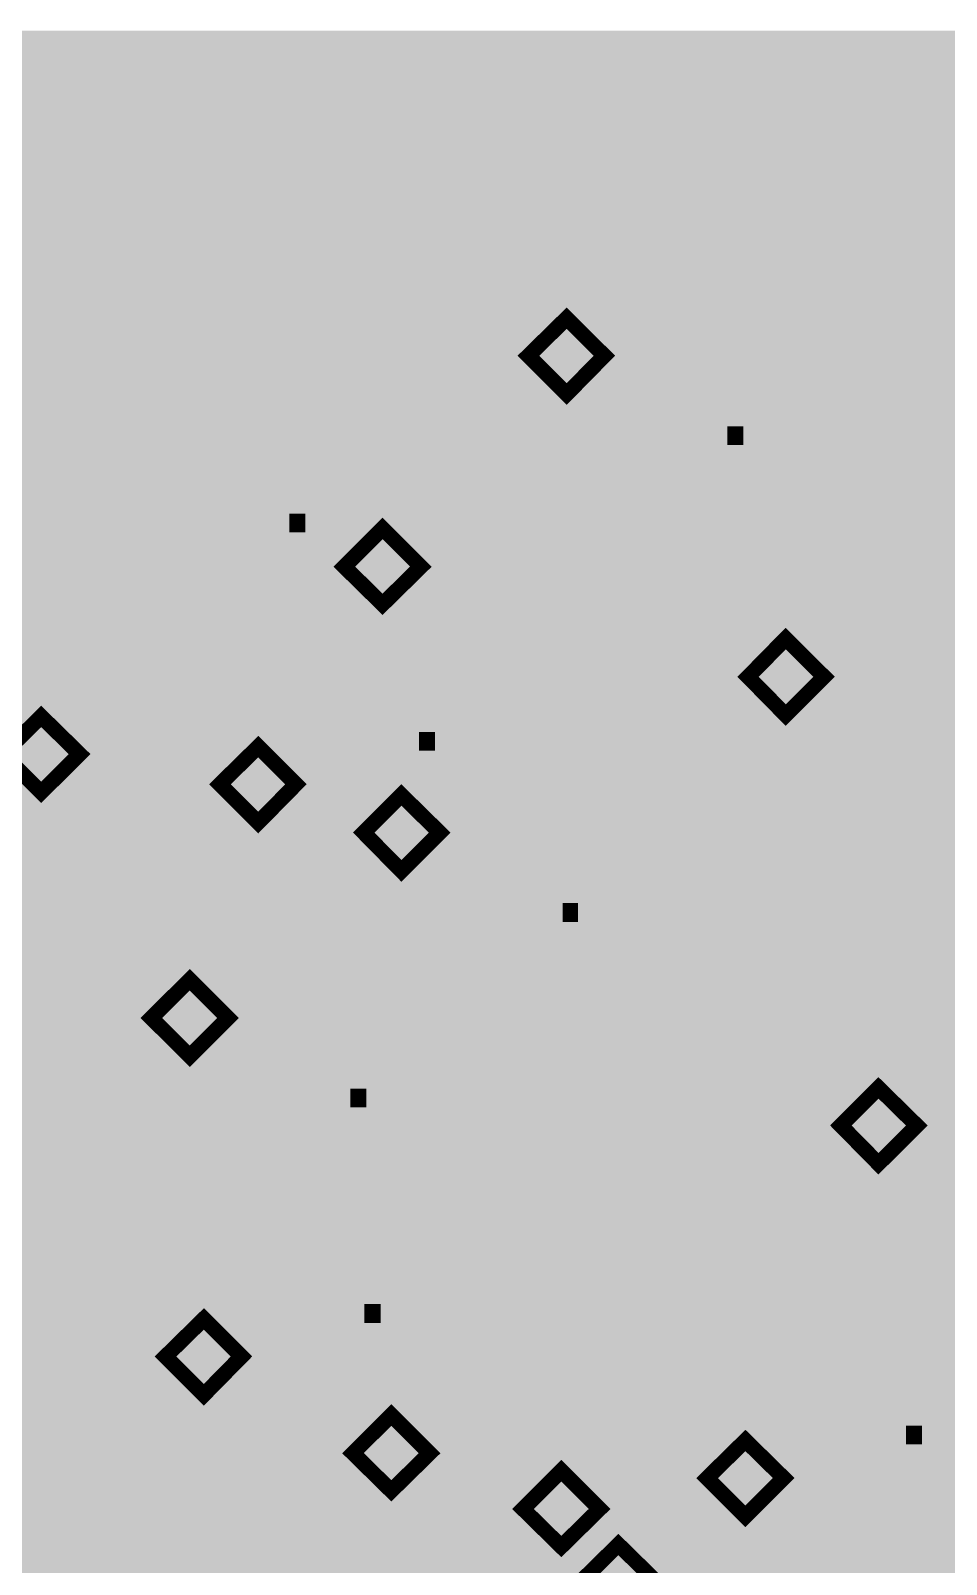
# Model space of a CAD drawing. Header units: millimetres. Extents: x 92 to 588, y 96 to 434.
# Drawn here: x 532.31 to 556.34, y 393.51 to 433.79 of the extents above; entities that cross this region are included whole.
import ezdxf

# ---------------------------------------------------------------- set-up
doc = ezdxf.new("R2010")
doc.units = ezdxf.units.MM
doc.layers.add('H', color=7, linetype='Continuous')
doc.layers.add('P', color=7, linetype='Continuous')

msp = doc.modelspace()

# ---------------------------------------------------------------- hatches: boundary and pattern name
at = {"layer": 'H', "linetype": 'Continuous'}
for points in [[(291.162, 223.903), (291.162, 433.788), (588.166, 433.788), (588.166, 223.903), (291.162, 223.903)], [(546.379, 424.245), (545.374, 425.251), (546.379, 426.238), (547.367, 425.251), (546.379, 424.245)], [(547.261, 422.852), (547.085, 422.852), (546.908, 422.887), (546.732, 422.922), (546.591, 422.993), (546.591, 423.363), (546.661, 423.328), (546.802, 423.257), (546.891, 423.222), (546.996, 423.187), (547.085, 423.169), (547.173, 423.152), (547.279, 423.152), (547.367, 423.152), (547.473, 423.187), (547.526, 423.204), (547.614, 423.257), (547.649, 423.31), (547.702, 423.381), (547.737, 423.487), (547.773, 423.593), (547.773, 423.716), (547.773, 423.787), (547.755, 423.91), (547.737, 423.945), (547.72, 423.998), (547.667, 424.069), (547.631, 424.086), (547.596, 424.122), (547.508, 424.175), (547.455, 424.192), (547.332, 424.21), (547.208, 424.21), (547.067, 424.21), (546.926, 424.192), (546.785, 424.175), (546.697, 424.157), (546.697, 425.48), (548.108, 425.48), (548.108, 425.18), (547.032, 425.18), (547.032, 424.492), (547.085, 424.492), (547.208, 424.51), (547.261, 424.51), (547.455, 424.492), (547.596, 424.474), (547.667, 424.457), (547.808, 424.386), (547.861, 424.351), (547.931, 424.298), (548.02, 424.175), (548.055, 424.104), (548.09, 424.033), (548.125, 423.839), (548.125, 423.716), (548.125, 423.628), (548.09, 423.451), (548.072, 423.381), (548.037, 423.293), (547.949, 423.152), (547.896, 423.099), (547.843, 423.046), (547.702, 422.94), (547.631, 422.905), (547.543, 422.887), (547.367, 422.852), (547.261, 422.852)], [(549.536, 422.905), (549.536, 423.787), (549.536, 424.069), (549.536, 425.074), (548.655, 424.069), (549.536, 424.069), (549.536, 423.787), (548.39, 423.787), (548.39, 424.157), (549.554, 425.48), (549.872, 425.48), (549.872, 424.069), (550.171, 424.069), (550.171, 423.787), (549.872, 423.787), (549.872, 422.905), (549.536, 422.905)], [(552.235, 422.852), (552.147, 422.852), (551.953, 422.869), (551.865, 422.887), (551.671, 422.94), (551.53, 423.01), (551.53, 423.363), (551.688, 423.293), (551.847, 423.222), (551.953, 423.187), (552.129, 423.152), (552.218, 423.152), (552.323, 423.152), (552.429, 423.187), (552.482, 423.204), (552.57, 423.257), (552.606, 423.293), (552.676, 423.363), (552.711, 423.451), (552.729, 423.504), (552.747, 423.628), (552.747, 423.698), (552.747, 423.751), (552.729, 423.875), (552.711, 423.928), (552.694, 423.963), (552.641, 424.033), (552.606, 424.069), (552.517, 424.104), (552.429, 424.139), (552.323, 424.157), (552.059, 424.157), (552.059, 424.439), (552.182, 424.439), (552.288, 424.439), (552.482, 424.51), (552.553, 424.563), (552.588, 424.58), (552.641, 424.651), (552.694, 424.774), (552.711, 424.88), (552.711, 424.933), (552.676, 425.004), (552.659, 425.039), (552.641, 425.074), (552.606, 425.127), (552.57, 425.162), (552.5, 425.198), (552.429, 425.215), (552.341, 425.233), (552.253, 425.233), (552.165, 425.233), (552.059, 425.215), (551.971, 425.198), (551.882, 425.162), (551.794, 425.127), (551.741, 425.074), (551.671, 425.039), (551.635, 425.004), (551.6, 425.374), (551.724, 425.427), (551.918, 425.48), (552.006, 425.515), (552.2, 425.533), (552.288, 425.533), (552.447, 425.533), (552.588, 425.498), (552.659, 425.48), (552.764, 425.427), (552.817, 425.392), (552.888, 425.356), (552.958, 425.251), (552.994, 425.198), (553.029, 425.127), (553.047, 424.986), (553.047, 424.915), (553.047, 424.81), (552.976, 424.616), (552.923, 424.545), (552.835, 424.457), (552.676, 424.369), (552.57, 424.333), (552.659, 424.298), (552.747, 424.263), (552.835, 424.21), (552.923, 424.139), (552.958, 424.104), (553.029, 424.016), (553.047, 423.945), (553.082, 423.892), (553.1, 423.751), (553.1, 423.663), (553.1, 423.575), (553.082, 423.416), (553.047, 423.346), (553.011, 423.275), (552.923, 423.134), (552.87, 423.081), (552.817, 423.028), (552.676, 422.94), (552.606, 422.905), (552.517, 422.869), (552.341, 422.852), (552.235, 422.852)], [(553.505, 422.905), (553.505, 423.257), (553.664, 423.416), (553.823, 423.575), (553.981, 423.734), (554.123, 423.892), (554.264, 424.033), (554.458, 424.298), (554.528, 424.404), (554.581, 424.51), (554.634, 424.704), (554.634, 424.81), (554.634, 424.915), (554.599, 425.004), (554.581, 425.039), (554.546, 425.109), (554.511, 425.127), (554.44, 425.18), (554.37, 425.215), (554.281, 425.233), (554.193, 425.233), (554.105, 425.233), (553.999, 425.215), (553.911, 425.18), (553.823, 425.162), (553.752, 425.127), (553.682, 425.092), (553.629, 425.039), (553.576, 425.004), (553.558, 425.374), (553.682, 425.427), (553.858, 425.48), (553.946, 425.515), (554.14, 425.533), (554.211, 425.533), (554.299, 425.533), (554.475, 425.515), (554.616, 425.462), (554.74, 425.392), (554.793, 425.339), (554.828, 425.303), (554.916, 425.18), (554.969, 425.057), (554.987, 424.898), (554.987, 424.827), (554.987, 424.686), (554.952, 424.545), (554.916, 424.422), (554.863, 424.316), (554.793, 424.192), (554.705, 424.086), (554.616, 423.981), (554.511, 423.857), (554.334, 423.681), (554.14, 423.504), (553.964, 423.328), (553.823, 423.187), (555.093, 423.187), (555.093, 422.905), (553.505, 422.905)], [(532.145, 422.234), (532.145, 422.587), (532.321, 422.763), (532.48, 422.905), (532.621, 423.063), (532.78, 423.222), (532.921, 423.381), (533.115, 423.628), (533.168, 423.734), (533.22, 423.839), (533.273, 424.033), (533.291, 424.139), (533.273, 424.245), (533.256, 424.333), (533.238, 424.369), (533.185, 424.439), (533.15, 424.474), (533.097, 424.51), (533.009, 424.545), (532.938, 424.563), (532.85, 424.563), (532.744, 424.563), (532.656, 424.545), (532.568, 424.527), (532.48, 424.492), (532.409, 424.457), (532.339, 424.422), (532.268, 424.386), (532.215, 424.351), (532.197, 424.721), (532.321, 424.774), (532.497, 424.827), (532.603, 424.845), (532.78, 424.863), (532.956, 424.863), (533.115, 424.845), (533.256, 424.792), (533.379, 424.721), (533.432, 424.686), (533.485, 424.633), (533.556, 424.51), (533.609, 424.386), (533.644, 424.245), (533.644, 424.157), (533.626, 424.016), (533.609, 423.875), (533.556, 423.751), (533.503, 423.645), (533.432, 423.522), (533.344, 423.416), (533.256, 423.31), (533.168, 423.204), (532.991, 423.028), (532.797, 422.834), (532.603, 422.658), (532.48, 422.534), (533.75, 422.534), (533.75, 422.234), (532.145, 422.234)], [(550.595, 422.905), (550.595, 423.398), (551.018, 423.398), (551.018, 422.905), (550.595, 422.905)], [(535.778, 420.559), (535.584, 420.559), (535.408, 420.594), (535.231, 420.647), (535.09, 420.7), (535.09, 421.07), (535.161, 421.035), (535.32, 420.964), (535.408, 420.929), (535.496, 420.894), (535.584, 420.876), (535.672, 420.858), (535.778, 420.858), (535.884, 420.858), (535.972, 420.894), (536.025, 420.911), (536.113, 420.964), (536.149, 421.017), (536.201, 421.088), (536.254, 421.194), (536.272, 421.299), (536.29, 421.423), (536.272, 421.493), (536.254, 421.617), (536.237, 421.652), (536.219, 421.705), (536.166, 421.776), (536.131, 421.793), (536.096, 421.829), (536.007, 421.882), (535.955, 421.899), (535.849, 421.917), (535.708, 421.917), (535.566, 421.917), (535.425, 421.899), (535.302, 421.882), (535.196, 421.864), (535.196, 423.187), (536.625, 423.187), (536.625, 422.887), (535.531, 422.887), (535.531, 422.199), (535.602, 422.199), (535.725, 422.217), (535.778, 422.217), (535.955, 422.199), (536.113, 422.181), (536.166, 422.164), (536.307, 422.093), (536.378, 422.058), (536.431, 422.005), (536.537, 421.882), (536.572, 421.811), (536.59, 421.74), (536.625, 421.546), (536.642, 421.423), (536.625, 421.335), (536.607, 421.158), (536.572, 421.088), (536.537, 421), (536.466, 420.858), (536.413, 420.806), (536.343, 420.753), (536.219, 420.664), (536.131, 420.612), (536.06, 420.594), (535.866, 420.559), (535.778, 420.559)], [(538.036, 420.612), (538.036, 421.493), (538.036, 421.776), (538.036, 422.781), (537.172, 421.776), (538.036, 421.776), (538.036, 421.493), (536.889, 421.493), (536.889, 421.864), (538.054, 423.187), (538.371, 423.187), (538.371, 421.776), (538.671, 421.776), (538.671, 421.493), (538.371, 421.493), (538.371, 420.612), (538.036, 420.612)], [(540.205, 420.612), (541.387, 422.887), (540.047, 422.887), (540.047, 423.187), (541.687, 423.187), (541.687, 422.799), (540.558, 420.612), (540.205, 420.612)], [(542.005, 420.612), (542.005, 420.964), (542.181, 421.123), (542.34, 421.282), (542.481, 421.441), (542.64, 421.599), (542.763, 421.74), (542.975, 422.005), (543.028, 422.111), (543.081, 422.217), (543.134, 422.411), (543.134, 422.517), (543.134, 422.622), (543.116, 422.711), (543.098, 422.746), (543.045, 422.816), (543.01, 422.834), (542.957, 422.887), (542.869, 422.922), (542.798, 422.94), (542.693, 422.94), (542.604, 422.94), (542.516, 422.922), (542.41, 422.887), (542.34, 422.869), (542.252, 422.834), (542.199, 422.799), (542.128, 422.746), (542.075, 422.728), (542.058, 423.081), (542.181, 423.134), (542.357, 423.187), (542.463, 423.222), (542.64, 423.24), (542.816, 423.24), (542.975, 423.222), (543.116, 423.169), (543.239, 423.099), (543.292, 423.046), (543.345, 423.01), (543.416, 422.887), (543.469, 422.763), (543.486, 422.605), (543.504, 422.534), (543.486, 422.393), (543.469, 422.252), (543.416, 422.128), (543.363, 422.023), (543.292, 421.899), (543.204, 421.793), (543.116, 421.688), (543.01, 421.564), (542.851, 421.388), (542.657, 421.211), (542.463, 421.035), (542.34, 420.911), (543.61, 420.911), (543.61, 420.612), (542.005, 420.612)], [(539.094, 420.612), (539.094, 421.105), (539.518, 421.105), (539.518, 420.612), (539.094, 420.612)], [(541.546, 418.724), (540.541, 419.712), (541.546, 420.717), (542.551, 419.712), (541.546, 418.724)], [(553.029, 417.648), (552.853, 417.666), (552.659, 417.701), (552.5, 417.736), (552.359, 417.807), (552.359, 418.16), (552.429, 418.142), (552.482, 418.107), (552.57, 418.072), (552.659, 418.036), (552.747, 418.001), (552.835, 417.966), (552.923, 417.966), (553.029, 417.948), (553.135, 417.966), (553.241, 417.983), (553.294, 418.019), (553.364, 418.072), (553.399, 418.107), (553.47, 418.195), (553.505, 418.283), (553.54, 418.407), (553.54, 418.53), (553.54, 418.601), (553.523, 418.707), (553.505, 418.759), (553.488, 418.795), (553.435, 418.865), (553.399, 418.901), (553.346, 418.936), (553.258, 418.989), (553.205, 418.989), (553.1, 419.024), (552.976, 419.024), (552.835, 419.024), (552.676, 419.006), (552.553, 418.989), (552.465, 418.953), (552.465, 420.294), (553.876, 420.294), (553.876, 419.994), (552.8, 419.994), (552.8, 419.306), (552.853, 419.306), (552.923, 419.306), (552.976, 419.306), (553.029, 419.324), (553.223, 419.306), (553.364, 419.289), (553.435, 419.271), (553.558, 419.2), (553.629, 419.148), (553.682, 419.095), (553.787, 418.989), (553.823, 418.918), (553.858, 418.83), (553.893, 418.636), (553.893, 418.442), (553.858, 418.266), (553.823, 418.177), (553.805, 418.107), (553.717, 417.966), (553.664, 417.913), (553.611, 417.842), (553.47, 417.754), (553.399, 417.719), (553.311, 417.683), (553.135, 417.666), (553.029, 417.648)], [(554.969, 417.648), (554.793, 417.666), (554.616, 417.701), (554.44, 417.736), (554.299, 417.807), (554.299, 418.16), (554.37, 418.142), (554.44, 418.107), (554.511, 418.072), (554.599, 418.036), (554.705, 418.001), (554.793, 417.966), (554.881, 417.966), (554.987, 417.948), (555.075, 417.966), (555.181, 417.983), (555.234, 418.019), (555.322, 418.072), (555.357, 418.107), (555.41, 418.195), (555.445, 418.283), (555.481, 418.407), (555.481, 418.53), (555.481, 418.601), (555.463, 418.707), (555.445, 418.759), (555.428, 418.795), (555.375, 418.865), (555.34, 418.901), (555.304, 418.936), (555.216, 418.989), (555.163, 418.989), (555.04, 419.024), (554.916, 419.024), (554.775, 419.024), (554.634, 419.006), (554.493, 418.989), (554.405, 418.953), (554.405, 420.294), (555.816, 420.294), (555.816, 419.994), (554.74, 419.994), (554.74, 419.306), (554.793, 419.306), (554.863, 419.306), (554.916, 419.306), (554.969, 419.324), (555.163, 419.306), (555.304, 419.289), (555.375, 419.271), (555.516, 419.2), (555.569, 419.148), (555.64, 419.095), (555.728, 418.989), (555.763, 418.918), (555.798, 418.83), (555.834, 418.636), (555.834, 418.53), (555.834, 418.442), (555.798, 418.266), (555.781, 418.177), (555.745, 418.107), (555.657, 417.966), (555.604, 417.913), (555.551, 417.842), (555.41, 417.754), (555.34, 417.719), (555.251, 417.683), (555.075, 417.666), (554.969, 417.648)], [(552.129, 415.814), (551.142, 416.819), (552.129, 417.825), (553.135, 416.819), (552.129, 415.814)], [(539.165, 414.826), (538.988, 414.826), (538.812, 414.861), (538.636, 414.914), (538.495, 414.967), (538.495, 415.338), (538.565, 415.302), (538.636, 415.267), (538.706, 415.232), (538.794, 415.196), (538.9, 415.161), (538.988, 415.143), (539.077, 415.126), (539.182, 415.126), (539.288, 415.126), (539.376, 415.161), (539.429, 415.179), (539.518, 415.249), (539.553, 415.285), (539.606, 415.355), (539.641, 415.461), (539.676, 415.567), (539.676, 415.708), (539.676, 415.761), (539.659, 415.884), (539.641, 415.92), (539.623, 415.973), (539.57, 416.043), (539.535, 416.078), (539.5, 416.096), (539.412, 416.149), (539.359, 416.167), (539.235, 416.184), (539.112, 416.184), (538.971, 416.184), (538.83, 416.167), (538.689, 416.149), (538.6, 416.131), (538.6, 417.454), (540.011, 417.454), (540.011, 417.154), (538.935, 417.154), (538.935, 416.466), (539.006, 416.484), (539.112, 416.484), (539.165, 416.484), (539.359, 416.484), (539.5, 416.449), (539.57, 416.431), (539.712, 416.361), (539.765, 416.325), (539.835, 416.272), (539.923, 416.149), (539.959, 416.078), (539.994, 416.008), (540.029, 415.814), (540.029, 415.602), (539.994, 415.426), (539.976, 415.355), (539.941, 415.267), (539.853, 415.143), (539.8, 415.073), (539.747, 415.02), (539.606, 414.932), (539.535, 414.897), (539.447, 414.861), (539.271, 414.826), (539.165, 414.826)], [(541.123, 414.826), (540.929, 414.826), (540.752, 414.861), (540.576, 414.914), (540.435, 414.967), (540.435, 415.338), (540.505, 415.302), (540.576, 415.267), (540.664, 415.232), (540.752, 415.196), (540.84, 415.161), (540.929, 415.143), (541.017, 415.126), (541.123, 415.126), (541.229, 415.126), (541.334, 415.161), (541.37, 415.179), (541.458, 415.249), (541.493, 415.285), (541.564, 415.355), (541.599, 415.461), (541.617, 415.567), (541.634, 415.708), (541.634, 415.761), (541.617, 415.884), (541.599, 415.92), (541.564, 415.973), (541.511, 416.043), (541.475, 416.078), (541.44, 416.096), (541.352, 416.149), (541.299, 416.167), (541.193, 416.184), (541.052, 416.184), (540.911, 416.184), (540.77, 416.167), (540.646, 416.149), (540.541, 416.131), (540.541, 417.454), (541.969, 417.454), (541.969, 417.154), (540.876, 417.154), (540.876, 416.466), (540.946, 416.484), (540.999, 416.484), (541.07, 416.484), (541.123, 416.484), (541.299, 416.484), (541.458, 416.449), (541.511, 416.431), (541.652, 416.361), (541.722, 416.325), (541.775, 416.272), (541.881, 416.149), (541.916, 416.078), (541.952, 416.008), (541.969, 415.814), (541.987, 415.708), (541.969, 415.602), (541.952, 415.426), (541.916, 415.355), (541.881, 415.267), (541.811, 415.143), (541.758, 415.073), (541.705, 415.02), (541.564, 414.932), (541.475, 414.897), (541.405, 414.861), (541.211, 414.826), (541.123, 414.826)], [(543.469, 414.879), (543.469, 415.232), (543.627, 415.408), (543.786, 415.549), (543.945, 415.708), (544.086, 415.867), (544.227, 416.025), (544.421, 416.272), (544.492, 416.378), (544.545, 416.484), (544.598, 416.678), (544.598, 416.784), (544.598, 416.89), (544.562, 416.978), (544.545, 417.013), (544.492, 417.084), (544.474, 417.119), (544.404, 417.154), (544.333, 417.19), (544.245, 417.207), (544.157, 417.207), (544.068, 417.207), (543.963, 417.19), (543.874, 417.172), (543.786, 417.137), (543.716, 417.101), (543.645, 417.066), (543.575, 417.031), (543.539, 416.996), (543.522, 417.366), (543.645, 417.419), (543.821, 417.472), (543.91, 417.489), (544.086, 417.507), (544.262, 417.507), (544.421, 417.489), (544.562, 417.437), (544.686, 417.366), (544.739, 417.331), (544.792, 417.278), (544.862, 417.154), (544.915, 417.031), (544.95, 416.89), (544.95, 416.802), (544.95, 416.66), (544.915, 416.519), (544.88, 416.396), (544.809, 416.29), (544.739, 416.167), (544.668, 416.061), (544.562, 415.955), (544.474, 415.849), (544.298, 415.673), (544.104, 415.479), (543.927, 415.302), (543.786, 415.179), (545.056, 415.179), (545.056, 414.879), (543.469, 414.879)], [(545.55, 414.879), (546.732, 417.154), (545.391, 417.154), (545.391, 417.454), (547.032, 417.454), (547.032, 417.066), (545.92, 414.879), (545.55, 414.879)], [(532.585, 413.785), (531.58, 414.791), (532.585, 415.778), (533.591, 414.791), (532.585, 413.785)], [(542.499, 414.879), (542.499, 415.373), (542.922, 415.373), (542.922, 414.879), (542.499, 414.879)], [(538.283, 412.992), (537.277, 413.997), (538.283, 414.985), (539.271, 413.997), (538.283, 412.992)], [(542.04, 411.722), (541.052, 412.727), (542.04, 413.715), (543.045, 412.727), (542.04, 411.722)], [(542.94, 410.328), (542.745, 410.328), (542.569, 410.363), (542.393, 410.399), (542.252, 410.469), (542.252, 410.84), (542.322, 410.804), (542.393, 410.769), (542.481, 410.734), (542.569, 410.698), (542.657, 410.663), (542.745, 410.646), (542.834, 410.628), (542.94, 410.628), (543.045, 410.628), (543.151, 410.663), (543.186, 410.681), (543.275, 410.734), (543.31, 410.787), (543.38, 410.857), (543.416, 410.963), (543.433, 411.069), (543.451, 411.192), (543.451, 411.263), (543.433, 411.386), (543.416, 411.422), (543.38, 411.475), (543.328, 411.545), (543.292, 411.563), (543.257, 411.598), (543.169, 411.651), (543.116, 411.669), (543.01, 411.686), (542.869, 411.686), (542.728, 411.686), (542.587, 411.669), (542.463, 411.651), (542.357, 411.633), (542.357, 412.956), (543.786, 412.956), (543.786, 412.656), (542.693, 412.656), (542.693, 411.968), (542.763, 411.968), (542.816, 411.986), (542.887, 411.986), (542.94, 411.986), (543.116, 411.968), (543.275, 411.951), (543.345, 411.933), (543.469, 411.863), (543.539, 411.827), (543.592, 411.774), (543.698, 411.651), (543.733, 411.58), (543.769, 411.492), (543.804, 411.316), (543.804, 411.104), (543.769, 410.928), (543.733, 410.857), (543.698, 410.769), (543.627, 410.628), (543.575, 410.575), (543.522, 410.522), (543.38, 410.416), (543.292, 410.381), (543.222, 410.363), (543.028, 410.328), (542.94, 410.328)], [(544.986, 410.328), (544.915, 410.328), (544.756, 410.346), (544.668, 410.381), (544.598, 410.416), (544.474, 410.504), (544.421, 410.557), (544.351, 410.628), (544.245, 410.822), (544.21, 410.928), (544.174, 411.051), (544.139, 411.333), (544.139, 411.669), (544.174, 411.986), (544.21, 412.11), (544.245, 412.251), (544.351, 412.48), (544.421, 412.586), (544.492, 412.692), (544.668, 412.833), (544.792, 412.903), (544.897, 412.939), (545.162, 413.009), (545.303, 413.009), (545.374, 413.009), (545.462, 412.992), (545.532, 412.992), (545.585, 412.974), (545.585, 412.639), (545.515, 412.656), (545.444, 412.692), (545.356, 412.709), (545.25, 412.709), (545.162, 412.709), (545.021, 412.674), (544.897, 412.621), (544.774, 412.551), (544.721, 412.498), (544.686, 412.427), (544.598, 412.304), (544.545, 412.145), (544.509, 411.951), (544.492, 411.845), (544.598, 411.669), (544.492, 411.598), (544.492, 411.563), (544.492, 411.528), (544.492, 411.492), (544.492, 411.439), (544.492, 411.298), (544.509, 411.087), (544.545, 410.998), (544.562, 410.928), (544.633, 410.804), (544.668, 410.751), (544.739, 410.681), (544.827, 410.628), (544.897, 410.61), (545.003, 410.61), (545.091, 410.61), (545.233, 410.663), (545.303, 410.716), (545.338, 410.751), (545.356, 410.787), (545.409, 410.893), (545.462, 411.051), (545.462, 411.192), (545.462, 411.281), (545.444, 411.404), (545.427, 411.475), (545.391, 411.51), (545.321, 411.616), (545.285, 411.651), (545.25, 411.669), (545.18, 411.704), (545.127, 411.722), (545.039, 411.739), (544.95, 411.739), (544.827, 411.739), (544.721, 411.704), (544.598, 411.669), (544.492, 411.845), (544.615, 411.916), (544.739, 411.986), (544.809, 412.004), (544.95, 412.021), (545.039, 412.021), (545.18, 412.021), (545.303, 411.986), (545.356, 411.968), (545.48, 411.916), (545.532, 411.88), (545.603, 411.81), (545.709, 411.686), (545.744, 411.598), (545.779, 411.51), (545.815, 411.316), (545.815, 411.21), (545.815, 411.122), (545.779, 410.928), (545.744, 410.84), (545.709, 410.769), (545.621, 410.628), (545.568, 410.557), (545.515, 410.504), (545.374, 410.416), (545.303, 410.381), (545.233, 410.346), (545.074, 410.328), (544.986, 410.328)], [(548.037, 410.328), (547.949, 410.328), (547.79, 410.346), (547.72, 410.381), (547.649, 410.416), (547.526, 410.504), (547.473, 410.557), (547.402, 410.628), (547.296, 410.822), (547.261, 410.928), (547.226, 411.051), (547.19, 411.333), (547.19, 411.51), (547.19, 411.669), (547.226, 411.986), (547.261, 412.11), (547.296, 412.251), (547.402, 412.48), (547.473, 412.586), (547.543, 412.692), (547.72, 412.833), (547.825, 412.903), (547.949, 412.939), (548.196, 413.009), (548.337, 413.009), (548.425, 413.009), (548.496, 412.992), (548.584, 412.992), (548.637, 412.974), (548.637, 412.639), (548.566, 412.656), (548.478, 412.692), (548.39, 412.709), (548.302, 412.709), (548.214, 412.709), (548.072, 412.674), (547.949, 412.621), (547.825, 412.551), (547.773, 412.498), (547.72, 412.427), (547.649, 412.304), (547.596, 412.145), (547.543, 411.951), (547.543, 411.845), (547.649, 411.669), (547.543, 411.598), (547.543, 411.563), (547.543, 411.528), (547.526, 411.492), (547.526, 411.439), (547.543, 411.298), (547.561, 411.087), (547.579, 410.998), (547.614, 410.928), (547.684, 410.804), (547.72, 410.751), (547.79, 410.681), (547.878, 410.628), (547.949, 410.61), (548.037, 410.61), (548.143, 410.61), (548.266, 410.663), (548.337, 410.716), (548.372, 410.751), (548.408, 410.787), (548.46, 410.893), (548.496, 411.051), (548.513, 411.192), (548.513, 411.281), (548.478, 411.404), (548.46, 411.475), (548.443, 411.51), (548.372, 411.616), (548.337, 411.651), (548.302, 411.669), (548.214, 411.704), (548.178, 411.722), (548.09, 411.739), (548.002, 411.739), (547.878, 411.739), (547.773, 411.704), (547.649, 411.669), (547.543, 411.845), (547.667, 411.916), (547.79, 411.986), (547.861, 412.004), (548.002, 412.021), (548.072, 412.021), (548.231, 412.021), (548.337, 411.986), (548.408, 411.968), (548.513, 411.916), (548.584, 411.88), (548.655, 411.81), (548.76, 411.686), (548.796, 411.598), (548.831, 411.51), (548.866, 411.316), (548.866, 411.122), (548.831, 410.928), (548.796, 410.84), (548.76, 410.769), (548.672, 410.628), (548.619, 410.557), (548.566, 410.504), (548.425, 410.416), (548.355, 410.381), (548.284, 410.346), (548.125, 410.328), (548.037, 410.328)], [(549.307, 410.381), (550.489, 412.656), (549.148, 412.656), (549.148, 412.956), (550.789, 412.956), (550.789, 412.568), (549.678, 410.381), (549.307, 410.381)], [(546.273, 410.381), (546.273, 410.875), (546.679, 410.875), (546.679, 410.381), (546.273, 410.381)], [(533.309, 407.506), (533.132, 407.541), (533.062, 407.559), (532.974, 407.594), (532.85, 407.682), (532.797, 407.735), (532.744, 407.788), (532.656, 407.912), (532.603, 408.053), (532.568, 408.194), (532.568, 408.282), (532.568, 408.388), (532.621, 408.582), (532.674, 408.67), (532.744, 408.741), (532.903, 408.882), (533.009, 408.935), (533.15, 408.811), (533.026, 408.688), (532.991, 408.617), (532.956, 408.547), (532.921, 408.388), (532.921, 408.3), (532.921, 408.194), (532.991, 408), (533.062, 407.912), (533.132, 407.841), (533.309, 407.77), (533.415, 407.77), (533.52, 407.77), (533.697, 407.841), (533.767, 407.894), (533.82, 407.964), (533.891, 408.141), (533.891, 408.247), (533.891, 408.335), (533.855, 408.458), (533.838, 408.511), (533.803, 408.547), (533.679, 408.652), (533.591, 408.688), (533.52, 408.723), (533.432, 408.758), (533.326, 408.811), (533.22, 408.864), (533.15, 408.811), (533.009, 408.935), (532.921, 409.005), (532.78, 409.129), (532.727, 409.199), (532.674, 409.27), (532.638, 409.428), (532.621, 409.534), (532.638, 409.605), (532.656, 409.728), (532.709, 409.852), (532.797, 409.958), (532.85, 410.011), (532.903, 410.063), (533.026, 410.134), (533.168, 410.187), (533.326, 410.205), (533.503, 410.205), (533.661, 410.187), (533.803, 410.134), (533.926, 410.063), (534.032, 409.975), (534.102, 409.869), (534.155, 409.746), (534.191, 409.623), (534.191, 409.552), (534.173, 409.464), (534.138, 409.287), (534.085, 409.199), (534.032, 409.129), (533.891, 408.988), (533.785, 408.935), (533.661, 409.093), (533.767, 409.199), (533.785, 409.27), (533.82, 409.323), (533.838, 409.464), (533.838, 409.552), (533.838, 409.623), (533.785, 409.781), (533.732, 409.834), (533.697, 409.869), (533.626, 409.905), (533.503, 409.94), (533.415, 409.958), (533.309, 409.94), (533.168, 409.887), (533.097, 409.852), (533.062, 409.817), (533.026, 409.764), (532.974, 409.658), (532.974, 409.57), (532.974, 409.499), (533.009, 409.393), (533.044, 409.34), (533.079, 409.305), (533.168, 409.217), (533.22, 409.182), (533.379, 409.111), (533.485, 409.058), (533.591, 409.023), (533.661, 409.093), (533.785, 408.935), (533.908, 408.882), (534.067, 408.741), (534.138, 408.67), (534.191, 408.599), (534.244, 408.405), (534.244, 408.282), (534.244, 408.194), (534.226, 408.053), (534.155, 407.912), (534.067, 407.788), (534.014, 407.735), (533.944, 407.682), (533.82, 407.594), (533.661, 407.541), (533.503, 407.506), (533.309, 407.506)], [(536.484, 406.853), (535.478, 407.859), (536.484, 408.864), (537.489, 407.859), (536.484, 406.853)], [(537.366, 405.46), (537.189, 405.46), (537.013, 405.495), (536.836, 405.548), (536.695, 405.601), (536.695, 405.971), (536.766, 405.936), (536.836, 405.901), (536.907, 405.865), (536.995, 405.83), (537.101, 405.795), (537.189, 405.777), (537.277, 405.76), (537.383, 405.76), (537.489, 405.76), (537.577, 405.795), (537.63, 405.813), (537.718, 405.883), (537.754, 405.918), (537.807, 405.989), (537.842, 406.095), (537.877, 406.201), (537.877, 406.342), (537.877, 406.395), (537.86, 406.518), (537.842, 406.553), (537.824, 406.606), (537.771, 406.677), (537.736, 406.712), (537.701, 406.73), (537.613, 406.783), (537.56, 406.8), (537.436, 406.818), (537.313, 406.818), (537.172, 406.818), (537.03, 406.8), (536.889, 406.783), (536.801, 406.765), (536.801, 408.088), (538.212, 408.088), (538.212, 407.788), (537.136, 407.788), (537.136, 407.1), (537.207, 407.118), (537.313, 407.118), (537.366, 407.118), (537.56, 407.118), (537.701, 407.083), (537.771, 407.065), (537.912, 406.994), (537.965, 406.959), (538.036, 406.906), (538.124, 406.783), (538.159, 406.712), (538.195, 406.642), (538.23, 406.448), (538.23, 406.342), (538.23, 406.236), (538.195, 406.059), (538.177, 405.989), (538.142, 405.901), (538.054, 405.777), (538.001, 405.707), (537.948, 405.654), (537.824, 405.566), (537.736, 405.53), (537.648, 405.495), (537.471, 405.46), (537.366, 405.46)], [(539.324, 405.46), (539.13, 405.46), (538.953, 405.495), (538.777, 405.548), (538.636, 405.601), (538.636, 405.971), (538.706, 405.936), (538.777, 405.901), (538.865, 405.865), (538.953, 405.83), (539.041, 405.795), (539.13, 405.777), (539.218, 405.76), (539.324, 405.76), (539.429, 405.76), (539.535, 405.795), (539.57, 405.813), (539.659, 405.883), (539.694, 405.918), (539.765, 405.989), (539.8, 406.095), (539.817, 406.201), (539.835, 406.342), (539.835, 406.395), (539.817, 406.518), (539.8, 406.553), (539.765, 406.606), (539.712, 406.677), (539.676, 406.712), (539.641, 406.73), (539.553, 406.783), (539.5, 406.8), (539.394, 406.818), (539.253, 406.818), (539.112, 406.818), (538.971, 406.8), (538.847, 406.783), (538.741, 406.765), (538.741, 408.088), (540.17, 408.088), (540.17, 407.788), (539.077, 407.788), (539.077, 407.1), (539.147, 407.118), (539.271, 407.118), (539.324, 407.118), (539.5, 407.118), (539.659, 407.083), (539.729, 407.065), (539.853, 406.994), (539.923, 406.959), (539.976, 406.906), (540.082, 406.783), (540.117, 406.712), (540.153, 406.642), (540.17, 406.448), (540.188, 406.342), (540.188, 406.236), (540.153, 406.059), (540.117, 405.989), (540.082, 405.901), (540.011, 405.777), (539.959, 405.707), (539.906, 405.654), (539.765, 405.566), (539.676, 405.53), (539.606, 405.495), (539.412, 405.46), (539.324, 405.46)], [(541.793, 405.513), (542.975, 407.788), (541.652, 407.788), (541.652, 408.088), (543.292, 408.088), (543.292, 407.7), (542.163, 405.513), (541.793, 405.513)], [(543.61, 405.513), (543.61, 405.865), (543.786, 406.042), (543.927, 406.183), (544.086, 406.342), (544.227, 406.5), (544.368, 406.659), (544.58, 406.906), (544.633, 407.012), (544.686, 407.118), (544.739, 407.312), (544.739, 407.418), (544.739, 407.523), (544.703, 407.612), (544.686, 407.647), (544.65, 407.718), (544.615, 407.753), (544.545, 407.788), (544.474, 407.823), (544.386, 407.841), (544.298, 407.841), (544.21, 407.841), (544.121, 407.823), (544.015, 407.806), (543.927, 407.77), (543.857, 407.735), (543.786, 407.7), (543.733, 407.665), (543.68, 407.629), (543.663, 408), (543.786, 408.053), (543.963, 408.106), (544.051, 408.123), (544.245, 408.141), (544.421, 408.141), (544.58, 408.123), (544.721, 408.07), (544.845, 408), (544.897, 407.964), (544.933, 407.912), (545.021, 407.788), (545.074, 407.665), (545.091, 407.523), (545.091, 407.435), (545.091, 407.294), (545.056, 407.153), (545.021, 407.03), (544.968, 406.924), (544.897, 406.8), (544.809, 406.694), (544.721, 406.589), (544.615, 406.483), (544.456, 406.306), (544.262, 406.112), (544.068, 405.936), (543.927, 405.813), (545.197, 405.813), (545.197, 405.513), (543.61, 405.513)], [(540.699, 405.513), (540.699, 406.007), (541.123, 406.007), (541.123, 405.513), (540.699, 405.513)], [(554.564, 404.031), (553.576, 405.036), (554.564, 406.024), (555.569, 405.036), (554.564, 404.031)], [(555.463, 402.62), (555.269, 402.638), (555.093, 402.673), (554.916, 402.708), (554.775, 402.779), (554.775, 403.131), (554.846, 403.114), (554.916, 403.078), (555.005, 403.043), (555.093, 403.008), (555.181, 402.973), (555.269, 402.937), (555.357, 402.937), (555.463, 402.92), (555.569, 402.937), (555.675, 402.955), (555.71, 402.99), (555.798, 403.043), (555.834, 403.078), (555.904, 403.167), (555.939, 403.255), (555.957, 403.378), (555.975, 403.502), (555.975, 403.572), (555.957, 403.678), (555.939, 403.731), (555.922, 403.766), (555.851, 403.837), (555.816, 403.872), (555.781, 403.908), (555.692, 403.96), (555.64, 403.96), (555.534, 403.996), (555.393, 403.996), (555.251, 403.996), (555.11, 403.978), (554.987, 403.96), (554.881, 403.925), (554.881, 405.266), (556.31, 405.266), (556.31, 404.966), (555.216, 404.966), (555.216, 404.278), (555.287, 404.278), (555.41, 404.278), (555.463, 404.278), (555.64, 404.278), (555.798, 404.26), (555.869, 404.243), (555.992, 404.172), (556.063, 404.119), (556.116, 404.066), (556.222, 403.96), (556.257, 403.89), (556.292, 403.802), (556.327, 403.608), (556.327, 403.502), (556.327, 403.414), (556.292, 403.237), (556.257, 403.149), (556.239, 403.078), (556.151, 402.937), (556.098, 402.884), (556.045, 402.814), (555.904, 402.726), (555.816, 402.69), (555.745, 402.655), (555.551, 402.638), (555.463, 402.62)], [(531.933, 401.297), (531.774, 401.332), (531.704, 401.35), (531.633, 401.385), (531.51, 401.473), (531.439, 401.526), (531.386, 401.614), (531.28, 401.791), (531.245, 401.914), (531.21, 402.038), (531.157, 402.32), (531.157, 402.496), (531.157, 402.655), (531.192, 402.955), (531.227, 403.096), (531.263, 403.237), (531.368, 403.467), (531.439, 403.572), (531.527, 403.661), (531.704, 403.819), (531.809, 403.872), (531.915, 403.925), (532.18, 403.978), (532.321, 403.978), (532.409, 403.978), (532.48, 403.978), (532.55, 403.96), (532.621, 403.943), (532.621, 403.625), (532.55, 403.643), (532.462, 403.661), (532.374, 403.678), (532.268, 403.696), (532.197, 403.678), (532.056, 403.661), (531.915, 403.608), (531.809, 403.519), (531.756, 403.467), (531.704, 403.414), (531.633, 403.273), (531.562, 403.114), (531.527, 402.92), (531.51, 402.832), (531.633, 402.638), (531.51, 402.585), (531.51, 402.532), (531.51, 402.496), (531.51, 402.461), (531.51, 402.408), (531.51, 402.285), (531.545, 402.073), (531.562, 401.985), (531.598, 401.897), (531.651, 401.773), (531.704, 401.738), (531.774, 401.65), (531.845, 401.614), (531.933, 401.579), (532.021, 401.579), (532.127, 401.597), (532.25, 401.632), (532.321, 401.703), (532.356, 401.738), (532.391, 401.773), (532.444, 401.861), (532.48, 402.038), (532.48, 402.179), (532.48, 402.249), (532.462, 402.391), (532.444, 402.443), (532.427, 402.496), (532.356, 402.585), (532.303, 402.62), (532.268, 402.655), (532.197, 402.69), (532.162, 402.708), (532.074, 402.708), (531.986, 402.726), (531.862, 402.708), (531.739, 402.69), (531.633, 402.638), (531.51, 402.832), (531.651, 402.902), (531.774, 402.955), (531.845, 402.973), (531.986, 403.008), (532.056, 403.008), (532.197, 402.99), (532.321, 402.973), (532.374, 402.955), (532.497, 402.902), (532.55, 402.849), (532.621, 402.796), (532.727, 402.655), (532.762, 402.585), (532.797, 402.496), (532.832, 402.302), (532.832, 402.197), (532.832, 402.091), (532.797, 401.914), (532.78, 401.826), (532.744, 401.738), (532.656, 401.597), (532.603, 401.544), (532.533, 401.491), (532.409, 401.403), (532.339, 401.368), (532.268, 401.332), (532.109, 401.297), (531.933, 401.297)], [(533.291, 401.35), (534.473, 403.625), (533.132, 403.625), (533.132, 403.943), (534.773, 403.943), (534.773, 403.555), (533.661, 401.35), (533.291, 401.35)], [(537.736, 399.798), (537.56, 399.815), (537.366, 399.833), (537.207, 399.886), (537.066, 399.956), (537.066, 400.309), (537.136, 400.292), (537.207, 400.239), (537.277, 400.203), (537.366, 400.186), (537.471, 400.15), (537.56, 400.115), (537.648, 400.098), (537.736, 400.098), (537.842, 400.115), (537.948, 400.133), (538.001, 400.15), (538.089, 400.221), (538.124, 400.256), (538.177, 400.344), (538.212, 400.433), (538.248, 400.538), (538.248, 400.68), (538.248, 400.75), (538.23, 400.856), (538.212, 400.909), (538.195, 400.944), (538.142, 401.015), (538.106, 401.05), (538.071, 401.085), (537.965, 401.121), (537.912, 401.138), (537.807, 401.173), (537.683, 401.173), (537.542, 401.173), (537.401, 401.156), (537.26, 401.121), (537.172, 401.103), (537.172, 402.443), (538.583, 402.443), (538.583, 402.126), (537.507, 402.126), (537.507, 401.456), (537.56, 401.456), (537.63, 401.456), (537.683, 401.456), (537.736, 401.456), (537.93, 401.456), (538.071, 401.42), (538.142, 401.403), (538.265, 401.35), (538.336, 401.297), (538.406, 401.244), (538.495, 401.121), (538.53, 401.05), (538.565, 400.979), (538.6, 400.785), (538.6, 400.591), (538.565, 400.415), (538.547, 400.327), (538.512, 400.256), (538.424, 400.115), (538.371, 400.062), (538.318, 399.992), (538.177, 399.903), (538.106, 399.868), (538.018, 399.833), (537.842, 399.798), (537.736, 399.798)], [(539.712, 399.798), (539.553, 399.833), (539.482, 399.851), (539.412, 399.886), (539.288, 399.974), (539.218, 400.027), (539.165, 400.115), (539.059, 400.292), (539.024, 400.415), (538.988, 400.538), (538.953, 400.821), (538.935, 400.997), (538.935, 401.156), (538.971, 401.456), (539.006, 401.597), (539.041, 401.738), (539.147, 401.967), (539.218, 402.073), (539.306, 402.161), (539.482, 402.32), (539.588, 402.373), (539.694, 402.426), (539.959, 402.479), (540.1, 402.479), (540.188, 402.479), (540.258, 402.479), (540.329, 402.461), (540.4, 402.443), (540.4, 402.126), (540.329, 402.144), (540.241, 402.161), (540.153, 402.179), (540.047, 402.197), (539.976, 402.179), (539.835, 402.161), (539.694, 402.108), (539.588, 402.02), (539.535, 401.967), (539.482, 401.914), (539.412, 401.773), (539.341, 401.614), (539.306, 401.42), (539.288, 401.332), (539.412, 401.138), (539.288, 401.085), (539.288, 401.032), (539.288, 400.997), (539.288, 400.785), (539.324, 400.574), (539.341, 400.486), (539.376, 400.397), (539.429, 400.274), (539.482, 400.239), (539.553, 400.15), (539.623, 400.115), (539.712, 400.08), (539.8, 400.08), (539.906, 400.098), (540.029, 400.133), (540.1, 400.203), (540.135, 400.239), (540.17, 400.274), (540.223, 400.362), (540.258, 400.538), (540.258, 400.68), (540.258, 400.75), (540.241, 400.891), (540.205, 400.997), (540.135, 401.085), (540.082, 401.138), (540.047, 401.156), (539.976, 401.191), (539.941, 401.209), (539.853, 401.209), (539.765, 401.226), (539.641, 401.209), (539.518, 401.191), (539.412, 401.138), (539.288, 401.332), (539.429, 401.403), (539.553, 401.456), (539.623, 401.473), (539.765, 401.509), (539.835, 401.509), (539.976, 401.491), (540.1, 401.473), (540.153, 401.456), (540.276, 401.403), (540.329, 401.35), (540.4, 401.297), (540.505, 401.156), (540.541, 401.085), (540.576, 400.997), (540.611, 400.803), (540.611, 400.697), (540.611, 400.591), (540.576, 400.415), (540.558, 400.327), (540.523, 400.239), (540.435, 400.098), (540.382, 400.045), (540.311, 399.992), (540.188, 399.903), (540.117, 399.868), (540.047, 399.833), (539.888, 399.798), (539.712, 399.798)], [(542.163, 399.851), (543.345, 402.126), (542.005, 402.126), (542.005, 402.443), (543.645, 402.443), (543.645, 402.055), (542.534, 399.851), (542.163, 399.851)], [(544.756, 399.798), (544.668, 399.798), (544.492, 399.833), (544.333, 399.886), (544.192, 399.974), (544.139, 400.009), (544.086, 400.062), (543.998, 400.203), (543.963, 400.256), (543.945, 400.344), (543.91, 400.486), (543.91, 400.574), (543.927, 400.68), (543.98, 400.856), (544.033, 400.962), (544.086, 401.032), (544.245, 401.173), (544.351, 401.226), (544.492, 401.103), (544.386, 400.979), (544.333, 400.909), (544.298, 400.838), (544.262, 400.68), (544.262, 400.591), (544.262, 400.486), (544.333, 400.292), (544.404, 400.203), (544.474, 400.133), (544.65, 400.062), (544.756, 400.062), (544.862, 400.062), (545.039, 400.133), (545.109, 400.186), (545.18, 400.256), (545.233, 400.433), (545.25, 400.538), (545.233, 400.627), (545.215, 400.75), (545.18, 400.803), (545.144, 400.838), (545.021, 400.944), (544.933, 400.979), (544.88, 401.015), (544.774, 401.05), (544.686, 401.103), (544.562, 401.138), (544.492, 401.103), (544.351, 401.226), (544.262, 401.297), (544.121, 401.42), (544.068, 401.491), (544.033, 401.562), (543.98, 401.72), (543.98, 401.808), (543.98, 401.897), (544.015, 402.02), (544.068, 402.144), (544.139, 402.249), (544.192, 402.302), (544.262, 402.355), (544.386, 402.426), (544.527, 402.479), (544.668, 402.496), (544.845, 402.496), (545.003, 402.479), (545.144, 402.426), (545.268, 402.355), (545.321, 402.32), (545.374, 402.267), (545.444, 402.161), (545.497, 402.038), (545.532, 401.914), (545.532, 401.844), (545.532, 401.756), (545.48, 401.579), (545.427, 401.491), (545.374, 401.42), (545.233, 401.279), (545.144, 401.226), (545.003, 401.368), (545.109, 401.491), (545.144, 401.562), (545.162, 401.614), (545.197, 401.756), (545.197, 401.844), (545.197, 401.914), (545.127, 402.073), (545.074, 402.126), (545.056, 402.161), (544.986, 402.197), (544.862, 402.232), (544.756, 402.249), (544.668, 402.232), (544.509, 402.179), (544.439, 402.144), (544.421, 402.108), (544.368, 402.055), (544.333, 401.95), (544.333, 401.861), (544.333, 401.791), (544.351, 401.685), (544.386, 401.632), (544.421, 401.597), (544.509, 401.509), (544.562, 401.473), (544.633, 401.456), (544.739, 401.403), (544.845, 401.35), (544.933, 401.315), (545.003, 401.368), (545.144, 401.226), (545.25, 401.173), (545.427, 401.032), (545.48, 400.962), (545.532, 400.891), (545.585, 400.697), (545.603, 400.574), (545.603, 400.486), (545.568, 400.344), (545.497, 400.203), (545.409, 400.08), (545.356, 400.027), (545.303, 399.974), (545.162, 399.886), (545.003, 399.833), (544.845, 399.798), (544.756, 399.798)], [(541.07, 399.851), (541.07, 400.344), (541.493, 400.344), (541.493, 399.851), (541.07, 399.851)], [(536.854, 397.963), (535.849, 398.969), (536.854, 399.956), (537.842, 398.969), (536.854, 397.963)], [(551.971, 396.605), (551.777, 396.605), (551.6, 396.64), (551.424, 396.693), (551.283, 396.746), (551.283, 397.117), (551.353, 397.081), (551.424, 397.046), (551.494, 397.011), (551.583, 396.975), (551.688, 396.94), (551.777, 396.923), (551.865, 396.905), (551.971, 396.905), (552.076, 396.905), (552.165, 396.94), (552.218, 396.958), (552.306, 397.028), (552.341, 397.064), (552.394, 397.134), (552.447, 397.24), (552.465, 397.346), (552.465, 397.487), (552.465, 397.54), (552.447, 397.663), (552.429, 397.699), (552.412, 397.752), (552.359, 397.822), (552.323, 397.857), (552.288, 397.875), (552.2, 397.928), (552.147, 397.946), (552.024, 397.963), (551.9, 397.963), (551.759, 397.963), (551.618, 397.946), (551.494, 397.928), (551.389, 397.91), (551.389, 399.233), (552.817, 399.233), (552.817, 398.933), (551.724, 398.933), (551.724, 398.245), (551.794, 398.263), (551.847, 398.263), (551.9, 398.263), (551.953, 398.263), (552.147, 398.263), (552.288, 398.228), (552.359, 398.21), (552.5, 398.14), (552.553, 398.104), (552.623, 398.051), (552.711, 397.928), (552.764, 397.857), (552.782, 397.787), (552.817, 397.593), (552.817, 397.487), (552.817, 397.381), (552.8, 397.205), (552.764, 397.134), (552.729, 397.046), (552.641, 396.923), (552.606, 396.852), (552.535, 396.799), (552.412, 396.711), (552.323, 396.676), (552.235, 396.64), (552.059, 396.605), (551.971, 396.605)], [(553.346, 396.658), (554.528, 398.933), (553.188, 398.933), (553.188, 399.233), (554.828, 399.233), (554.828, 398.845), (553.717, 396.658), (553.346, 396.658)], [(541.775, 395.441), (540.77, 396.429), (541.775, 397.434), (542.781, 396.429), (541.775, 395.441)], [(555.287, 396.658), (555.287, 397.152), (555.71, 397.152), (555.71, 396.658), (555.287, 396.658)], [(551.071, 394.771), (550.066, 395.776), (551.071, 396.764), (552.076, 395.776), (551.071, 394.771)], [(546.238, 393.977), (545.233, 394.965), (546.238, 395.97), (547.243, 394.965), (546.238, 393.977)], [(547.737, 392.037), (546.732, 393.042), (547.737, 394.03), (548.743, 393.042), (547.737, 392.037)]]:
    msp.add_hatch(color=7, dxfattribs=at).paths.add_polyline_path(points)

# ---------------------------------------------------------------- linework, layer by layer
at = {"layer": 'P', "color": 7, "const_width": 0.4}
for points in [[(545.374, 425.251), (546.379, 424.245), (547.367, 425.251), (546.379, 426.238), (545.374, 425.251), (545.374, 425.251)], [(540.541, 419.712), (541.546, 418.724), (542.551, 419.712), (541.546, 420.717), (540.541, 419.712), (540.541, 419.712)], [(551.142, 416.819), (552.129, 415.814), (553.135, 416.819), (552.129, 417.825), (551.142, 416.819), (551.142, 416.819)], [(531.58, 414.791), (532.585, 413.785), (533.591, 414.791), (532.585, 415.778), (531.58, 414.791), (531.58, 414.791)], [(537.277, 413.997), (538.283, 412.992), (539.271, 413.997), (538.283, 414.985), (537.277, 413.997), (537.277, 413.997)], [(541.052, 412.727), (542.04, 411.722), (543.045, 412.727), (542.04, 413.715), (541.052, 412.727), (541.052, 412.727)], [(535.478, 407.859), (536.484, 406.853), (537.489, 407.859), (536.484, 408.864), (535.478, 407.859), (535.478, 407.859)], [(553.576, 405.036), (554.564, 404.031), (555.569, 405.036), (554.564, 406.024), (553.576, 405.036), (553.576, 405.036)], [(535.849, 398.969), (536.854, 397.963), (537.842, 398.969), (536.854, 399.956), (535.849, 398.969), (535.849, 398.969)], [(540.77, 396.429), (541.775, 395.441), (542.781, 396.429), (541.775, 397.434), (540.77, 396.429), (540.77, 396.429)], [(550.066, 395.776), (551.071, 394.771), (552.076, 395.776), (551.071, 396.764), (550.066, 395.776), (550.066, 395.776)], [(545.233, 394.965), (546.238, 393.977), (547.243, 394.965), (546.238, 395.97), (545.233, 394.965), (545.233, 394.965)], [(546.732, 393.042), (547.737, 392.037), (548.743, 393.042), (547.737, 394.03), (546.732, 393.042), (546.732, 393.042)]]:
    msp.add_lwpolyline(points, dxfattribs=at)

doc.saveas('drawing.dxf')
